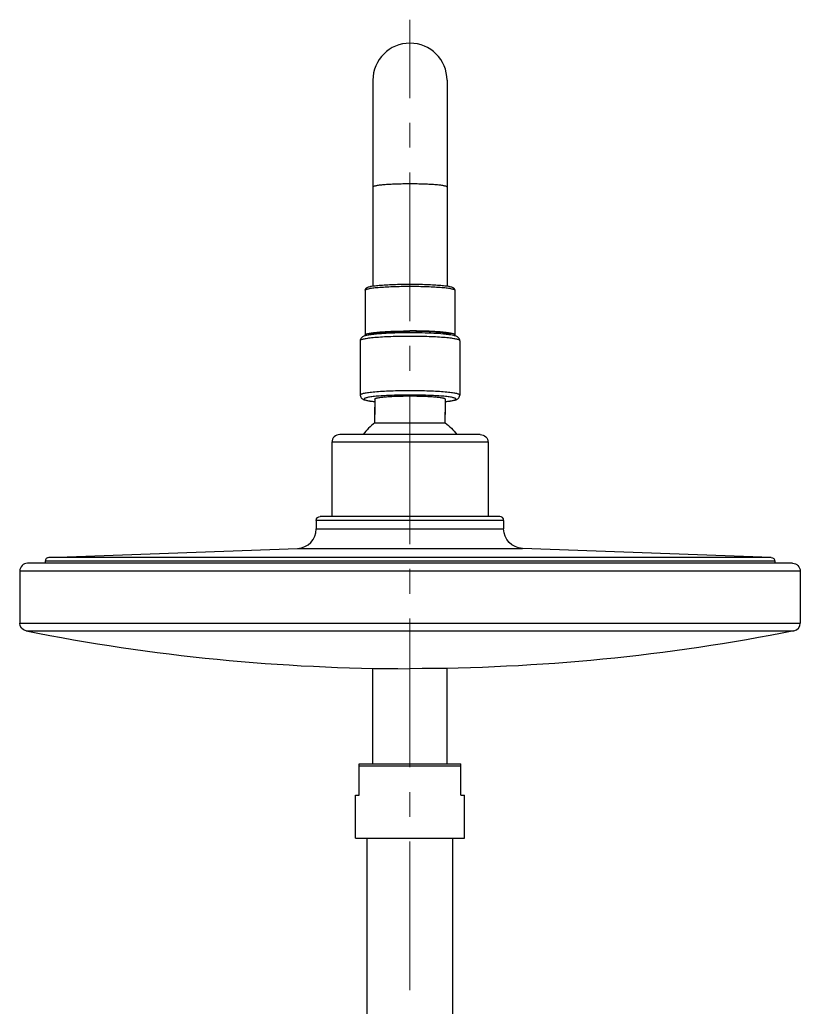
# Model space of a CAD drawing. Extents: x 0 to 3160, y 0 to 2315.
# Drawn here: x 1032.3 to 1232.3, y 1099.1 to 1352.1 of the extents above; entities that cross this region are included whole.
import ezdxf

# ---------------------------------------------------------------- set-up
doc = ezdxf.new("R2010")
doc.units = 0
doc.header["$LTSCALE"] = 4
doc.header["$MEASUREMENT"] = 0
doc.linetypes.add('CENTER2', pattern=[28.575, 19.05, -3.175, 3.175, -3.175])
doc.layers.add('1', color=7, linetype='CONTINUOUS', true_color=0xffffff)
doc.layers.add('Cneter', color=1, linetype='CENTER2', lineweight=13)
doc.layers.add('DEF_LAYER_ASSEM_MEMBER', color=7, linetype='CONTINUOUS')

msp = doc.modelspace()

# ---------------------------------------------------------------- linework, layer by layer
at = {"layer": '1', "color": 7, "linetype": 'Continuous'}
for p, q in [((1123.3, 1248.86), (1123.3, 1252.86)), ((1141.3, 1248.86), (1141.3, 1251.59)), ((1123.3, 1248.86), (1141.3, 1248.86)), ((1150.3, 1245.86), (1114.3, 1245.86)), ((1152.3, 1243.86), (1112.3, 1243.86)), ((1112.3, 1243.86), (1112.3, 1224.86)), ((1152.3, 1243.86), (1152.3, 1224.86)), ((1155.3, 1224.86), (1109.3, 1224.86)), ((1156.3, 1223.86), (1108.3, 1223.86)), ((1108.3, 1223.86), (1108.3, 1221.68)), ((1156.3, 1223.86), (1156.3, 1221.68)), ((1108.3, 1221.68), (1156.3, 1221.68)), ((1039.79, 1214.39), (1103.48, 1216.68)), ((1103.48, 1216.68), (1161.12, 1216.68)), ((1224.81, 1214.39), (1161.12, 1216.68)), ((1230.3, 1212.86), (1034.3, 1212.86)), ((1225.78, 1213.39), (1038.83, 1213.39)), ((1038.83, 1213.39), (1038.83, 1212.86)), ((1224.81, 1214.39), (1039.79, 1214.39)), ((1225.78, 1213.39), (1225.78, 1212.86)), ((1232.3, 1210.86), (1032.3, 1210.86)), ((1032.3, 1210.86), (1032.3, 1197.49)), ((1232.3, 1210.86), (1232.3, 1197.49)), ((1032.3, 1197.49), (1232.3, 1197.49)), ((1033.91, 1195.53), (1230.69, 1195.53))]:
    msp.add_line(p, q, dxfattribs=at)
for centre, radius, start, end in [((1132.3, 1236.86), 15, 126.8699, 143.1301), ((1114.3, 1243.86), 2, 90, 180), ((1155.3, 1223.86), 1, 0, 90), ((1103.3, 1221.68), 5, 272.0609, 0), ((1034.3, 1210.86), 2, 90, 180), ((1039.83, 1213.39), 1, 92.0609, 180), ((1230.3, 1197.49), 2, 281.2349, 0), ((1132.3, 1690.86), 505, 258.7651, 270)]:
    msp.add_arc(centre, radius, start, end, dxfattribs=at)
at = {"layer": '1', "color": 7, "linetype": 'Continuous', "extrusion": (0, 0, -1)}
for centre, radius, start, end in [((-1132.3, 1236.86), 15, 126.8699, 143.1301), ((-1150.3, 1243.86), 2, 90, 180), ((-1109.3, 1223.86), 1, 0, 90), ((-1161.3, 1221.68), 5, 272.0609, 0), ((-1224.78, 1213.39), 1, 92.0609, 180), ((-1230.3, 1210.86), 2, 90, 180), ((-1034.3, 1197.49), 2, 281.2349, 0), ((-1132.3, 1690.86), 505, 258.7651, 270)]:
    msp.add_arc(centre, radius, start, end, dxfattribs=at)
at = {"layer": 'Cneter', "lineweight": 5, "ltscale": 0.5}
msp.add_line((1132.3, 531.96), (1132.3, 1352.14), dxfattribs=at)
at = {"layer": 'DEF_LAYER_ASSEM_MEMBER', "color": 7, "linetype": 'Continuous'}
for p, q in [((1122.8, 1336.63), (1122.8, 1283.84)), ((1141.8, 1336.63), (1141.8, 1283.84)), ((1120.8, 1282.85), (1120.8, 1271.39)), ((1143.8, 1282.85), (1143.8, 1271.39)), ((1121.81, 1271.37), (1121.79, 1271.37)), ((1121.8, 1271.39), (1121.8, 1271.37)), ((1142.8, 1271.37), (1142.79, 1271.38)), ((1142.8, 1271.39), (1142.8, 1271.37)), ((1119.55, 1269.9), (1119.55, 1255.95)), ((1145.05, 1269.9), (1145.05, 1255.95)), ((1123.3, 1254.96), (1123.3, 1251.01)), ((1141.3, 1254.96), (1141.3, 1251.01)), ((1122.8, 1161.45), (1122.8, 1185.94)), ((1141.8, 1161.45), (1141.8, 1185.94)), ((1119.3, 1153.45), (1119.3, 1161.45)), ((1119.3, 1161.45), (1145.3, 1161.45)), ((1145.3, 1153.45), (1145.3, 1161.45)), ((1118.3, 1142.45), (1118.3, 1153.45)), ((1118.3, 1153.45), (1119.3, 1153.45)), ((1145.3, 1153.45), (1146.3, 1153.45)), ((1146.3, 1142.45), (1146.3, 1153.45)), ((1118.3, 1142.45), (1146.3, 1142.45)), ((1121.3, 1076.78), (1121.3, 1142.45)), ((1143.3, 1076.78), (1143.3, 1142.45))]:
    msp.add_line(p, q, dxfattribs=at)
at = {"layer": 'DEF_LAYER_ASSEM_MEMBER', "color": 9, "linetype": 'Continuous'}
msp.add_line((1119.3, 1160.95), (1145.3, 1160.95), dxfattribs=at)
at = {"layer": 'DEF_LAYER_ASSEM_MEMBER', "color": 7, "linetype": 'Continuous'}
for centre, radius, start, end in [((1132.3, 1336.64), 9.5, 0, 180), ((1122.39, 1265.51), 5.87, 103.7784, 105.1063), ((1142.26, 1265.66), 5.72, 74.9201, 75.7814), ((1143.1, 1257.46), 2.86, 290.8176, 291.3639)]:
    msp.add_arc(centre, radius, start, end, dxfattribs=at)
at = {"layer": 'DEF_LAYER_ASSEM_MEMBER', "color": 9, "linetype": 'Continuous'}
for points, start_tangent, end_tangent in [([(1132.3, 1310.08), (1130.45, 1310.06), (1128.67, 1310.01), (1127.03, 1309.94), (1125.59, 1309.84), (1124.96, 1309.78), (1124.41, 1309.71), (1123.93, 1309.64), (1123.53, 1309.57), (1123.21, 1309.49), (1122.99, 1309.41), (1122.91, 1309.37), (1122.85, 1309.33), (1122.8, 1309.25)], (-1, 0), (0, -1)), ([(1141.8, 1309.25), (1141.76, 1309.33), (1141.7, 1309.37), (1141.62, 1309.41), (1141.4, 1309.49), (1141.08, 1309.57), (1140.68, 1309.64), (1140.2, 1309.71), (1139.65, 1309.78), (1139.02, 1309.84), (1137.58, 1309.94), (1135.94, 1310.01), (1134.16, 1310.06), (1132.3, 1310.08)], (0, 1), (-1, 0)), ([(1120.8, 1282.85), (1120.86, 1282.95), (1120.93, 1283), (1121.03, 1283.05), (1121.3, 1283.14), (1121.68, 1283.23), (1122.16, 1283.32), (1122.74, 1283.41), (1123.41, 1283.49), (1124.17, 1283.56), (1125.92, 1283.68), (1127.9, 1283.78), (1130.06, 1283.83), (1132.3, 1283.85)], (0, 1), (1, 0)), ([(1132.3, 1283.85), (1134.55, 1283.83), (1136.71, 1283.78), (1138.69, 1283.68), (1140.44, 1283.56), (1141.19, 1283.49), (1141.87, 1283.41), (1142.45, 1283.32), (1142.93, 1283.23), (1143.31, 1283.14), (1143.58, 1283.05), (1143.68, 1283), (1143.75, 1282.95), (1143.8, 1282.85)], (1, 0), (0, -1)), ([(1145.05, 1269.9), (1144.99, 1270.01), (1144.92, 1270.06), (1144.81, 1270.12), (1144.51, 1270.22), (1144.08, 1270.33), (1143.55, 1270.42), (1142.91, 1270.52), (1142.16, 1270.61), (1141.32, 1270.69), (1139.39, 1270.82), (1137.18, 1270.93), (1134.79, 1270.99), (1132.3, 1271.01), (1129.82, 1270.99), (1127.42, 1270.93), (1125.22, 1270.82), (1123.29, 1270.69), (1122.45, 1270.61), (1121.7, 1270.52), (1121.06, 1270.42), (1120.52, 1270.33), (1120.1, 1270.22), (1119.8, 1270.12), (1119.69, 1270.06), (1119.62, 1270.01), (1119.55, 1269.9)], (0, 1), (0, -1)), ([(1145.05, 1255.95), (1144.99, 1256.06), (1144.92, 1256.12), (1144.81, 1256.17), (1144.51, 1256.28), (1144.08, 1256.38), (1143.55, 1256.48), (1142.91, 1256.57), (1142.16, 1256.66), (1141.32, 1256.74), (1139.39, 1256.88), (1137.18, 1256.98), (1134.79, 1257.04), (1132.3, 1257.06), (1129.82, 1257.04), (1127.42, 1256.98), (1125.22, 1256.88), (1123.29, 1256.74), (1122.45, 1256.66), (1121.7, 1256.57), (1121.06, 1256.48), (1120.52, 1256.38), (1120.1, 1256.28), (1119.8, 1256.17), (1119.69, 1256.12), (1119.62, 1256.06), (1119.55, 1255.95)], (0, 1), (0, -1)), ([(1144.05, 1254.96), (1144, 1255.06), (1143.93, 1255.11), (1143.83, 1255.16), (1143.55, 1255.25), (1143.16, 1255.35), (1142.67, 1255.44), (1142.07, 1255.53), (1141.39, 1255.61), (1140.61, 1255.68), (1138.83, 1255.81), (1136.8, 1255.9), (1134.6, 1255.96), (1132.3, 1255.98), (1130.01, 1255.96), (1127.81, 1255.9), (1125.78, 1255.81), (1124, 1255.68), (1123.22, 1255.61), (1122.53, 1255.53), (1121.94, 1255.44), (1121.45, 1255.35), (1121.06, 1255.25), (1120.78, 1255.16), (1120.68, 1255.11), (1120.61, 1255.06), (1120.55, 1254.96)], (0, 1), (0, -1)), ([(1120.55, 1254.96), (1120.6, 1254.87), (1120.65, 1254.82), (1120.73, 1254.78), (1120.95, 1254.69), (1121.26, 1254.61), (1121.65, 1254.52), (1122.12, 1254.45), (1123.3, 1254.3)], (0, -1), (0.994629, -0.103501)), ([(1141.31, 1254.3), (1142.48, 1254.45), (1142.96, 1254.52), (1143.35, 1254.61), (1143.65, 1254.69), (1143.88, 1254.78), (1143.95, 1254.82), (1144.01, 1254.87), (1144.05, 1254.96)], (0.994629, 0.103501), (0, 1))]:
    msp.add_spline(points, degree=3, dxfattribs=dict(at, start_tangent=start_tangent, end_tangent=end_tangent))
at = {"layer": 'DEF_LAYER_ASSEM_MEMBER', "color": 7, "linetype": 'Continuous'}
for points, start_tangent, end_tangent in [([(1132.3, 1284.31), (1130.12, 1284.29), (1128.03, 1284.23), (1126.1, 1284.14), (1124.41, 1284.02), (1123.68, 1283.95), (1123.03, 1283.87), (1122.46, 1283.79), (1121.99, 1283.7), (1121.6, 1283.6), (1121.28, 1283.48), (1121.14, 1283.4), (1121, 1283.29), (1120.87, 1283.12), (1120.8, 1282.85)], (-1, 0), (0, -1)), ([(1143.8, 1282.85), (1143.74, 1283.12), (1143.61, 1283.29), (1143.47, 1283.4), (1143.33, 1283.48), (1143.01, 1283.6), (1142.62, 1283.7), (1142.14, 1283.79), (1141.58, 1283.87), (1140.93, 1283.95), (1140.19, 1284.02), (1138.51, 1284.14), (1136.58, 1284.23), (1134.48, 1284.29), (1132.3, 1284.31)], (0, 1), (-1, 0)), ([(1120.86, 1271.18), (1120.5, 1271.06), (1120.15, 1270.9), (1119.78, 1270.56), (1119.62, 1270.27), (1119.55, 1269.9)], (-0.965333, -0.261021), (0, -1)), ([(1120.8, 1271.39), (1120.86, 1271.49), (1120.93, 1271.54), (1121.03, 1271.59), (1121.3, 1271.69), (1121.68, 1271.78), (1122.16, 1271.87), (1122.74, 1271.95), (1123.41, 1272.03), (1124.17, 1272.1), (1125.92, 1272.23), (1127.9, 1272.32), (1130.06, 1272.38), (1132.3, 1272.4)], (0, 1), (1, 0)), ([(1120.97, 1271.23), (1120.9, 1271.27), (1120.84, 1271.31), (1120.8, 1271.39)], (-0.889731, 0.456485), (0, 1)), ([(1121.79, 1271.37), (1121.57, 1271.33), (1120.99, 1271.21)], (-0.987058, -0.160367), (-0.971123, -0.238579)), ([(1121.8, 1271.39), (1121.85, 1271.48), (1121.92, 1271.53), (1122.01, 1271.57), (1122.26, 1271.66), (1122.6, 1271.74), (1123.04, 1271.83), (1123.57, 1271.9), (1124.19, 1271.97), (1124.88, 1272.04), (1126.47, 1272.16), (1128.29, 1272.24), (1130.26, 1272.29), (1132.3, 1272.31)], (0, 1), (1, 0)), ([(1142.79, 1271.38), (1141.91, 1271.5), (1140.87, 1271.61), (1138.37, 1271.78), (1135.44, 1271.89), (1132.29, 1271.92), (1129.14, 1271.89), (1126.22, 1271.78), (1123.72, 1271.6), (1122.68, 1271.5), (1121.81, 1271.37)], (-0.987364, 0.158466), (-0.987226, -0.159328)), ([(1143.8, 1271.39), (1143.75, 1271.49), (1143.68, 1271.54), (1143.58, 1271.59), (1143.31, 1271.69), (1142.93, 1271.78), (1142.45, 1271.87), (1141.87, 1271.95), (1141.19, 1272.03), (1140.44, 1272.1), (1138.69, 1272.23), (1136.71, 1272.32), (1134.55, 1272.38), (1132.3, 1272.4)], (0, 1), (-1, 0)), ([(1142.8, 1271.39), (1142.75, 1271.48), (1142.69, 1271.53), (1142.6, 1271.57), (1142.35, 1271.66), (1142, 1271.74), (1141.56, 1271.83), (1141.03, 1271.9), (1140.42, 1271.97), (1139.73, 1272.04), (1138.14, 1272.16), (1136.32, 1272.24), (1134.35, 1272.29), (1132.3, 1272.31)], (0, 1), (-1, 0)), ([(1143.66, 1271.2), (1143.47, 1271.25), (1142.8, 1271.37)], (-0.969319, 0.245807), (-0.987237, 0.15926)), ([(1143.64, 1271.23), (1143.71, 1271.27), (1143.76, 1271.31), (1143.8, 1271.39)], (0.89045, 0.455081), (0, 1)), ([(1145.05, 1269.9), (1144.99, 1270.27), (1144.83, 1270.56), (1144.45, 1270.9), (1144.11, 1271.07), (1143.75, 1271.18)], (0, 1), (-0.965515, 0.260349)), ([(1119.55, 1255.95), (1119.69, 1255.43), (1119.96, 1255.09), (1120.24, 1254.91), (1120.49, 1254.79)], (0, -1), (0.934073, -0.357082)), ([(1123.3, 1254.96), (1123.35, 1255.03), (1123.4, 1255.07), (1123.48, 1255.11), (1123.69, 1255.18), (1123.99, 1255.26), (1124.37, 1255.33), (1124.82, 1255.39), (1125.94, 1255.51), (1127.3, 1255.61), (1128.86, 1255.68), (1130.55, 1255.73), (1132.3, 1255.74), (1134.06, 1255.73), (1135.75, 1255.68), (1137.3, 1255.61), (1138.67, 1255.51), (1139.79, 1255.39), (1140.24, 1255.33), (1140.62, 1255.26), (1140.92, 1255.18), (1141.13, 1255.11), (1141.21, 1255.07), (1141.26, 1255.03), (1141.3, 1254.96)], (0, 1), (0, -1)), ([(1144.14, 1254.8), (1144.39, 1254.92), (1144.66, 1255.1), (1144.93, 1255.44), (1145.05, 1255.95)], (0.931278, 0.36431), (0, 1)), ([(1120.49, 1254.79), (1121.01, 1254.64), (1121.64, 1254.51), (1123.3, 1254.29)], (0.934073, -0.357082), (0.994927, -0.100599)), ([(1141.31, 1254.29), (1142.97, 1254.51), (1143.6, 1254.63), (1144.11, 1254.79)], (0.994902, 0.100842), (0.934709, 0.355415))]:
    msp.add_spline(points, degree=3, dxfattribs=dict(at, start_tangent=start_tangent, end_tangent=end_tangent))

doc.saveas('drawing.dxf')
